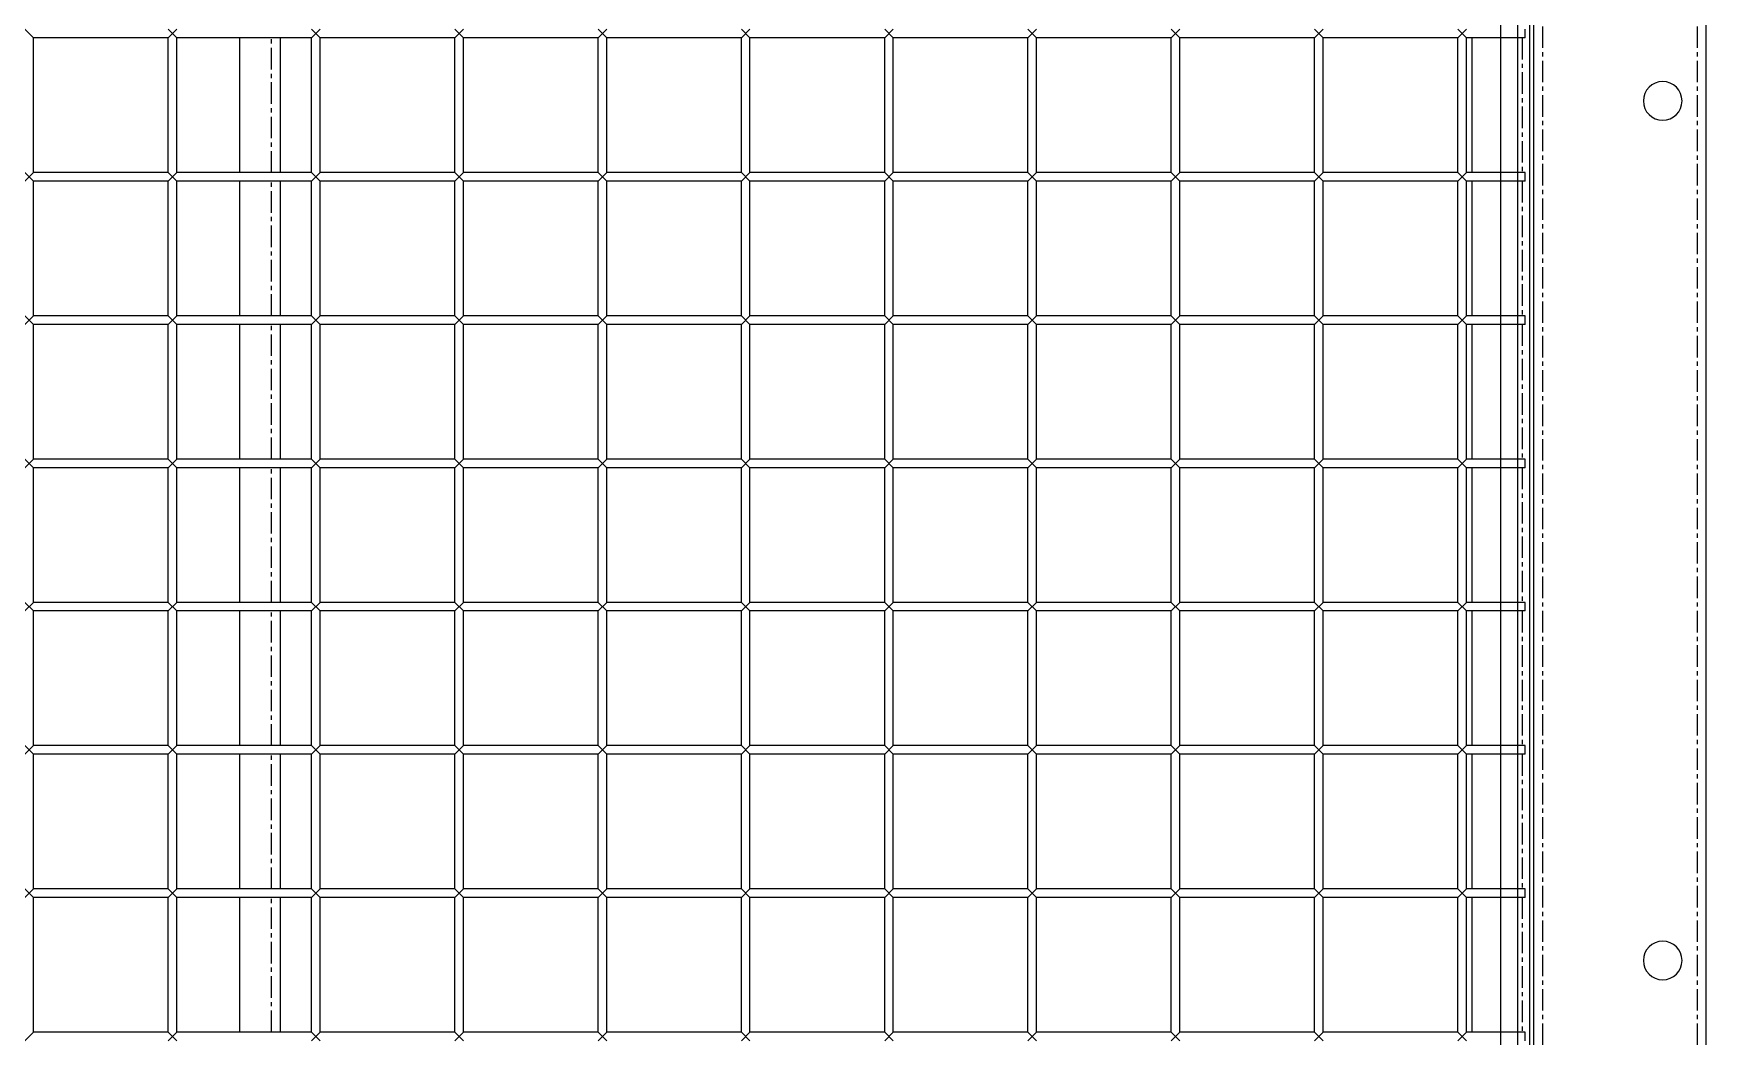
# Model space of a CAD drawing. Header units: millimetres. Extents: x -198529 to 244266, y -64 to 158464.
# Drawn here: x -167732 to -167146, y 95657 to 96007 of the extents above; entities that cross this region are included whole.
import ezdxf

# ---------------------------------------------------------------- set-up
doc = ezdxf.new("R2010")
doc.units = ezdxf.units.MM
doc.linetypes.add('CENTER', pattern=[12, 7.5, -1.5, 1.5, -1.5])
doc.layers.add('0-DCC', color=30, linetype='Continuous')
doc.layers.add('0-DCC-STRUC', color=180, linetype='Continuous')

# ---------------------------------------------------------------- blocks, each defined once
blk = doc.blocks.new('DCC2850x1800(右)')
at = {"color": 0, "linetype": 'Continuous'}
for p, q in [((62906, -72678.48), (62906, -74478.48)), ((62966, -74478.48), (62966, -72678.48)), ((62967.5, -72730.88), (62967.5, -74426.08)), ((62969, -73006.48), (62969, -73003.48)), ((62992.5, -73006.48), (62989.5, -73003.48)), ((62992.5, -73003.48), (62989.5, -73006.48)), ((63042.5, -73006.48), (63039.5, -73003.48)), ((63042.5, -73003.48), (63039.5, -73006.48)), ((63092.5, -73006.48), (63089.5, -73003.48)), ((63092.5, -73003.48), (63089.5, -73006.48)), ((63142.5, -73006.48), (63139.5, -73003.48)), ((63142.5, -73003.48), (63139.5, -73006.48)), ((63192.5, -73006.48), (63189.5, -73003.48)), ((63192.5, -73003.48), (63189.5, -73006.48)), ((63242.5, -73006.48), (63239.5, -73003.48)), ((63242.5, -73003.48), (63239.5, -73006.48)), ((63292.5, -73006.48), (63289.5, -73003.48)), ((63292.5, -73003.48), (63289.5, -73006.48)), ((63342.5, -73006.48), (63339.5, -73003.48)), ((63342.5, -73003.48), (63339.5, -73006.48)), ((63392.5, -73006.48), (63389.5, -73003.48)), ((63392.5, -73003.48), (63389.5, -73006.48)), ((63442.5, -73006.48), (63439.5, -73003.48)), ((63442.5, -73003.48), (63439.5, -73006.48)), ((63492.5, -73003.48), (63489.5, -73006.48)), ((62969, -73006.48), (62989.5, -73006.48)), ((62987.5, -73053.48), (62987.5, -73006.48)), ((62989.5, -73053.48), (62989.5, -73006.48)), ((62992.5, -73053.48), (62992.5, -73006.48)), ((62992.5, -73006.48), (63039.5, -73006.48)), ((63039.5, -73053.48), (63039.5, -73006.48)), ((63042.5, -73006.48), (63089.5, -73006.48)), ((63042.5, -73053.48), (63042.5, -73006.48)), ((63089.5, -73053.48), (63089.5, -73006.48)), ((63092.5, -73006.48), (63139.5, -73006.48)), ((63092.5, -73053.48), (63092.5, -73006.48)), ((63139.5, -73053.48), (63139.5, -73006.48)), ((63142.5, -73006.48), (63189.5, -73006.48)), ((63142.5, -73053.48), (63142.5, -73006.48)), ((63189.5, -73053.48), (63189.5, -73006.48)), ((63192.5, -73006.48), (63239.5, -73006.48)), ((63192.5, -73053.48), (63192.5, -73006.48)), ((63239.5, -73053.48), (63239.5, -73006.48)), ((63242.5, -73006.48), (63289.5, -73006.48)), ((63242.5, -73053.48), (63242.5, -73006.48)), ((63289.5, -73053.48), (63289.5, -73006.48)), ((63292.5, -73006.48), (63339.5, -73006.48)), ((63292.5, -73053.48), (63292.5, -73006.48)), ((63339.5, -73053.48), (63339.5, -73006.48)), ((63342.5, -73006.48), (63389.5, -73006.48)), ((63342.5, -73053.48), (63342.5, -73006.48)), ((63389.5, -73053.48), (63389.5, -73006.48)), ((63392.5, -73006.48), (63439.5, -73006.48)), ((63392.5, -73053.48), (63392.5, -73006.48)), ((63403.5, -73006.48), (63403.5, -73053.48)), ((63417.5, -73053.48), (63417.5, -73006.48)), ((63439.5, -73053.48), (63439.5, -73006.48)), ((63442.5, -73006.48), (63489.5, -73006.48)), ((63442.5, -73053.48), (63442.5, -73006.48)), ((63489.5, -73053.48), (63489.5, -73006.48)), ((62969, -73053.48), (62989.5, -73053.48)), ((62969, -73056.48), (62969, -73053.48)), ((62969, -73056.48), (62989.5, -73056.48)), ((62987.5, -73103.48), (62987.5, -73056.48)), ((62992.5, -73056.48), (62989.5, -73053.48)), ((62992.5, -73053.48), (62989.5, -73056.48)), ((62989.5, -73103.48), (62989.5, -73056.48)), ((62992.5, -73053.48), (63039.5, -73053.48)), ((62992.5, -73103.48), (62992.5, -73056.48)), ((62992.5, -73056.48), (63039.5, -73056.48)), ((63042.5, -73056.48), (63039.5, -73053.48)), ((63042.5, -73053.48), (63039.5, -73056.48)), ((63039.5, -73103.48), (63039.5, -73056.48)), ((63042.5, -73053.48), (63089.5, -73053.48)), ((63042.5, -73056.48), (63089.5, -73056.48)), ((63042.5, -73103.48), (63042.5, -73056.48)), ((63092.5, -73056.48), (63089.5, -73053.48)), ((63092.5, -73053.48), (63089.5, -73056.48)), ((63089.5, -73103.48), (63089.5, -73056.48)), ((63092.5, -73053.48), (63139.5, -73053.48)), ((63092.5, -73056.48), (63139.5, -73056.48)), ((63092.5, -73103.48), (63092.5, -73056.48)), ((63142.5, -73056.48), (63139.5, -73053.48)), ((63142.5, -73053.48), (63139.5, -73056.48)), ((63139.5, -73103.48), (63139.5, -73056.48)), ((63142.5, -73053.48), (63189.5, -73053.48)), ((63142.5, -73056.48), (63189.5, -73056.48)), ((63142.5, -73103.48), (63142.5, -73056.48)), ((63192.5, -73056.48), (63189.5, -73053.48)), ((63192.5, -73053.48), (63189.5, -73056.48)), ((63189.5, -73103.48), (63189.5, -73056.48)), ((63192.5, -73053.48), (63239.5, -73053.48)), ((63192.5, -73056.48), (63239.5, -73056.48)), ((63192.5, -73103.48), (63192.5, -73056.48)), ((63242.5, -73056.48), (63239.5, -73053.48)), ((63242.5, -73053.48), (63239.5, -73056.48)), ((63239.5, -73103.48), (63239.5, -73056.48)), ((63242.5, -73053.48), (63289.5, -73053.48)), ((63242.5, -73056.48), (63289.5, -73056.48)), ((63242.5, -73103.48), (63242.5, -73056.48)), ((63292.5, -73056.48), (63289.5, -73053.48)), ((63292.5, -73053.48), (63289.5, -73056.48)), ((63289.5, -73103.48), (63289.5, -73056.48)), ((63292.5, -73053.48), (63339.5, -73053.48)), ((63292.5, -73056.48), (63339.5, -73056.48)), ((63292.5, -73103.48), (63292.5, -73056.48)), ((63342.5, -73056.48), (63339.5, -73053.48)), ((63342.5, -73053.48), (63339.5, -73056.48)), ((63339.5, -73103.48), (63339.5, -73056.48)), ((63342.5, -73053.48), (63389.5, -73053.48)), ((63342.5, -73056.48), (63389.5, -73056.48)), ((63342.5, -73103.48), (63342.5, -73056.48)), ((63392.5, -73056.48), (63389.5, -73053.48)), ((63392.5, -73053.48), (63389.5, -73056.48)), ((63389.5, -73103.48), (63389.5, -73056.48)), ((63392.5, -73053.48), (63439.5, -73053.48)), ((63392.5, -73056.48), (63439.5, -73056.48)), ((63392.5, -73103.48), (63392.5, -73056.48)), ((63403.5, -73056.48), (63403.5, -73103.48)), ((63417.5, -73103.48), (63417.5, -73056.48)), ((63442.5, -73056.48), (63439.5, -73053.48)), ((63442.5, -73053.48), (63439.5, -73056.48)), ((63439.5, -73103.48), (63439.5, -73056.48)), ((63442.5, -73053.48), (63489.5, -73053.48)), ((63442.5, -73056.48), (63489.5, -73056.48)), ((63442.5, -73103.48), (63442.5, -73056.48)), ((63492.5, -73056.48), (63489.5, -73053.48)), ((63492.5, -73053.48), (63489.5, -73056.48)), ((63489.5, -73103.48), (63489.5, -73056.48)), ((62969, -73103.48), (62989.5, -73103.48)), ((62969, -73106.48), (62969, -73103.48)), ((62992.5, -73106.48), (62989.5, -73103.48)), ((62992.5, -73103.48), (62989.5, -73106.48)), ((62992.5, -73103.48), (63039.5, -73103.48)), ((63042.5, -73106.48), (63039.5, -73103.48)), ((63042.5, -73103.48), (63039.5, -73106.48)), ((63042.5, -73103.48), (63089.5, -73103.48)), ((63092.5, -73106.48), (63089.5, -73103.48)), ((63092.5, -73103.48), (63089.5, -73106.48)), ((63092.5, -73103.48), (63139.5, -73103.48)), ((63142.5, -73106.48), (63139.5, -73103.48)), ((63142.5, -73103.48), (63139.5, -73106.48)), ((63142.5, -73103.48), (63189.5, -73103.48)), ((63192.5, -73106.48), (63189.5, -73103.48)), ((63192.5, -73103.48), (63189.5, -73106.48)), ((63192.5, -73103.48), (63239.5, -73103.48)), ((63242.5, -73106.48), (63239.5, -73103.48)), ((63242.5, -73103.48), (63239.5, -73106.48)), ((63242.5, -73103.48), (63289.5, -73103.48)), ((63292.5, -73106.48), (63289.5, -73103.48)), ((63292.5, -73103.48), (63289.5, -73106.48)), ((63292.5, -73103.48), (63339.5, -73103.48)), ((63342.5, -73106.48), (63339.5, -73103.48)), ((63342.5, -73103.48), (63339.5, -73106.48)), ((63342.5, -73103.48), (63389.5, -73103.48)), ((63392.5, -73106.48), (63389.5, -73103.48)), ((63392.5, -73103.48), (63389.5, -73106.48)), ((63392.5, -73103.48), (63439.5, -73103.48)), ((63442.5, -73106.48), (63439.5, -73103.48)), ((63442.5, -73103.48), (63439.5, -73106.48)), ((63442.5, -73103.48), (63489.5, -73103.48)), ((63492.5, -73106.48), (63489.5, -73103.48)), ((63492.5, -73103.48), (63489.5, -73106.48)), ((62969, -73106.48), (62989.5, -73106.48)), ((62987.5, -73153.48), (62987.5, -73106.48)), ((62989.5, -73153.48), (62989.5, -73106.48)), ((62992.5, -73153.48), (62992.5, -73106.48)), ((62992.5, -73106.48), (63039.5, -73106.48)), ((63039.5, -73153.48), (63039.5, -73106.48)), ((63042.5, -73106.48), (63089.5, -73106.48)), ((63042.5, -73153.48), (63042.5, -73106.48)), ((63089.5, -73153.48), (63089.5, -73106.48)), ((63092.5, -73106.48), (63139.5, -73106.48)), ((63092.5, -73153.48), (63092.5, -73106.48)), ((63139.5, -73153.48), (63139.5, -73106.48)), ((63142.5, -73106.48), (63189.5, -73106.48)), ((63142.5, -73153.48), (63142.5, -73106.48)), ((63189.5, -73153.48), (63189.5, -73106.48)), ((63192.5, -73106.48), (63239.5, -73106.48)), ((63192.5, -73153.48), (63192.5, -73106.48)), ((63239.5, -73153.48), (63239.5, -73106.48)), ((63242.5, -73106.48), (63289.5, -73106.48)), ((63242.5, -73153.48), (63242.5, -73106.48)), ((63289.5, -73153.48), (63289.5, -73106.48)), ((63292.5, -73106.48), (63339.5, -73106.48)), ((63292.5, -73153.48), (63292.5, -73106.48)), ((63339.5, -73153.48), (63339.5, -73106.48)), ((63342.5, -73106.48), (63389.5, -73106.48)), ((63342.5, -73153.48), (63342.5, -73106.48)), ((63389.5, -73153.48), (63389.5, -73106.48)), ((63392.5, -73106.48), (63439.5, -73106.48)), ((63392.5, -73153.48), (63392.5, -73106.48)), ((63403.5, -73106.48), (63403.5, -73153.48)), ((63417.5, -73153.48), (63417.5, -73106.48)), ((63439.5, -73153.48), (63439.5, -73106.48)), ((63442.5, -73106.48), (63489.5, -73106.48)), ((63442.5, -73153.48), (63442.5, -73106.48)), ((63489.5, -73153.48), (63489.5, -73106.48)), ((62969, -73153.48), (62989.5, -73153.48)), ((62969, -73156.48), (62969, -73153.48)), ((62969, -73156.48), (62989.5, -73156.48)), ((62987.5, -73203.48), (62987.5, -73156.48)), ((62992.5, -73156.48), (62989.5, -73153.48)), ((62992.5, -73153.48), (62989.5, -73156.48)), ((62989.5, -73203.48), (62989.5, -73156.48)), ((62992.5, -73153.48), (63039.5, -73153.48)), ((62992.5, -73203.48), (62992.5, -73156.48)), ((62992.5, -73156.48), (63039.5, -73156.48)), ((63042.5, -73156.48), (63039.5, -73153.48)), ((63042.5, -73153.48), (63039.5, -73156.48)), ((63039.5, -73203.48), (63039.5, -73156.48)), ((63042.5, -73153.48), (63089.5, -73153.48)), ((63042.5, -73156.48), (63089.5, -73156.48)), ((63042.5, -73203.48), (63042.5, -73156.48)), ((63092.5, -73156.48), (63089.5, -73153.48)), ((63092.5, -73153.48), (63089.5, -73156.48)), ((63089.5, -73203.48), (63089.5, -73156.48)), ((63092.5, -73153.48), (63139.5, -73153.48)), ((63092.5, -73156.48), (63139.5, -73156.48)), ((63092.5, -73203.48), (63092.5, -73156.48)), ((63142.5, -73156.48), (63139.5, -73153.48)), ((63142.5, -73153.48), (63139.5, -73156.48)), ((63139.5, -73203.48), (63139.5, -73156.48)), ((63142.5, -73153.48), (63189.5, -73153.48)), ((63142.5, -73156.48), (63189.5, -73156.48)), ((63142.5, -73203.48), (63142.5, -73156.48)), ((63192.5, -73156.48), (63189.5, -73153.48)), ((63192.5, -73153.48), (63189.5, -73156.48)), ((63189.5, -73203.48), (63189.5, -73156.48)), ((63192.5, -73153.48), (63239.5, -73153.48)), ((63192.5, -73156.48), (63239.5, -73156.48)), ((63192.5, -73203.48), (63192.5, -73156.48)), ((63242.5, -73156.48), (63239.5, -73153.48)), ((63242.5, -73153.48), (63239.5, -73156.48)), ((63239.5, -73203.48), (63239.5, -73156.48)), ((63242.5, -73153.48), (63289.5, -73153.48)), ((63242.5, -73156.48), (63289.5, -73156.48)), ((63242.5, -73203.48), (63242.5, -73156.48)), ((63292.5, -73156.48), (63289.5, -73153.48)), ((63292.5, -73153.48), (63289.5, -73156.48)), ((63289.5, -73203.48), (63289.5, -73156.48)), ((63292.5, -73153.48), (63339.5, -73153.48)), ((63292.5, -73156.48), (63339.5, -73156.48)), ((63292.5, -73203.48), (63292.5, -73156.48)), ((63342.5, -73156.48), (63339.5, -73153.48)), ((63342.5, -73153.48), (63339.5, -73156.48)), ((63339.5, -73203.48), (63339.5, -73156.48)), ((63342.5, -73153.48), (63389.5, -73153.48)), ((63342.5, -73156.48), (63389.5, -73156.48)), ((63342.5, -73203.48), (63342.5, -73156.48)), ((63392.5, -73156.48), (63389.5, -73153.48)), ((63392.5, -73153.48), (63389.5, -73156.48)), ((63389.5, -73203.48), (63389.5, -73156.48)), ((63392.5, -73153.48), (63439.5, -73153.48)), ((63392.5, -73156.48), (63439.5, -73156.48)), ((63392.5, -73203.48), (63392.5, -73156.48)), ((63403.5, -73156.48), (63403.5, -73203.48)), ((63417.5, -73203.48), (63417.5, -73156.48)), ((63442.5, -73156.48), (63439.5, -73153.48)), ((63442.5, -73153.48), (63439.5, -73156.48)), ((63439.5, -73203.48), (63439.5, -73156.48)), ((63442.5, -73153.48), (63489.5, -73153.48)), ((63442.5, -73156.48), (63489.5, -73156.48)), ((63442.5, -73203.48), (63442.5, -73156.48)), ((63492.5, -73156.48), (63489.5, -73153.48)), ((63492.5, -73153.48), (63489.5, -73156.48)), ((63489.5, -73203.48), (63489.5, -73156.48)), ((62969, -73203.48), (62989.5, -73203.48)), ((62969, -73206.48), (62969, -73203.48)), ((62992.5, -73206.48), (62989.5, -73203.48)), ((62992.5, -73203.48), (62989.5, -73206.48)), ((62992.5, -73203.48), (63039.5, -73203.48)), ((63042.5, -73206.48), (63039.5, -73203.48)), ((63042.5, -73203.48), (63039.5, -73206.48)), ((63042.5, -73203.48), (63089.5, -73203.48)), ((63092.5, -73206.48), (63089.5, -73203.48)), ((63092.5, -73203.48), (63089.5, -73206.48)), ((63092.5, -73203.48), (63139.5, -73203.48)), ((63142.5, -73206.48), (63139.5, -73203.48)), ((63142.5, -73203.48), (63139.5, -73206.48)), ((63142.5, -73203.48), (63189.5, -73203.48)), ((63192.5, -73206.48), (63189.5, -73203.48)), ((63192.5, -73203.48), (63189.5, -73206.48)), ((63192.5, -73203.48), (63239.5, -73203.48)), ((63242.5, -73206.48), (63239.5, -73203.48)), ((63242.5, -73203.48), (63239.5, -73206.48)), ((63242.5, -73203.48), (63289.5, -73203.48)), ((63292.5, -73206.48), (63289.5, -73203.48)), ((63292.5, -73203.48), (63289.5, -73206.48)), ((63292.5, -73203.48), (63339.5, -73203.48)), ((63342.5, -73206.48), (63339.5, -73203.48)), ((63342.5, -73203.48), (63339.5, -73206.48)), ((63342.5, -73203.48), (63389.5, -73203.48)), ((63392.5, -73206.48), (63389.5, -73203.48)), ((63392.5, -73203.48), (63389.5, -73206.48)), ((63392.5, -73203.48), (63439.5, -73203.48)), ((63442.5, -73206.48), (63439.5, -73203.48)), ((63442.5, -73203.48), (63439.5, -73206.48)), ((63442.5, -73203.48), (63489.5, -73203.48)), ((63492.5, -73206.48), (63489.5, -73203.48)), ((63492.5, -73203.48), (63489.5, -73206.48)), ((62969, -73206.48), (62989.5, -73206.48)), ((62987.5, -73253.48), (62987.5, -73206.48)), ((62989.5, -73253.48), (62989.5, -73206.48)), ((62992.5, -73253.48), (62992.5, -73206.48)), ((62992.5, -73206.48), (63039.5, -73206.48)), ((63039.5, -73253.48), (63039.5, -73206.48)), ((63042.5, -73206.48), (63089.5, -73206.48)), ((63042.5, -73253.48), (63042.5, -73206.48)), ((63089.5, -73253.48), (63089.5, -73206.48)), ((63092.5, -73206.48), (63139.5, -73206.48)), ((63092.5, -73253.48), (63092.5, -73206.48)), ((63139.5, -73253.48), (63139.5, -73206.48)), ((63142.5, -73206.48), (63189.5, -73206.48)), ((63142.5, -73253.48), (63142.5, -73206.48)), ((63189.5, -73253.48), (63189.5, -73206.48)), ((63192.5, -73206.48), (63239.5, -73206.48)), ((63192.5, -73253.48), (63192.5, -73206.48)), ((63239.5, -73253.48), (63239.5, -73206.48)), ((63242.5, -73206.48), (63289.5, -73206.48)), ((63242.5, -73253.48), (63242.5, -73206.48)), ((63289.5, -73253.48), (63289.5, -73206.48)), ((63292.5, -73206.48), (63339.5, -73206.48)), ((63292.5, -73253.48), (63292.5, -73206.48)), ((63339.5, -73253.48), (63339.5, -73206.48)), ((63342.5, -73206.48), (63389.5, -73206.48)), ((63342.5, -73253.48), (63342.5, -73206.48)), ((63389.5, -73253.48), (63389.5, -73206.48)), ((63392.5, -73206.48), (63439.5, -73206.48)), ((63392.5, -73253.48), (63392.5, -73206.48)), ((63403.5, -73206.48), (63403.5, -73253.48)), ((63417.5, -73253.48), (63417.5, -73206.48)), ((63439.5, -73253.48), (63439.5, -73206.48)), ((63442.5, -73206.48), (63489.5, -73206.48)), ((63442.5, -73253.48), (63442.5, -73206.48)), ((63489.5, -73253.48), (63489.5, -73206.48)), ((62969, -73253.48), (62989.5, -73253.48)), ((62969, -73256.48), (62969, -73253.48)), ((62969, -73256.48), (62989.5, -73256.48)), ((62987.5, -73303.48), (62987.5, -73256.48)), ((62992.5, -73256.48), (62989.5, -73253.48)), ((62992.5, -73253.48), (62989.5, -73256.48)), ((62989.5, -73303.48), (62989.5, -73256.48)), ((62992.5, -73253.48), (63039.5, -73253.48)), ((62992.5, -73303.48), (62992.5, -73256.48)), ((62992.5, -73256.48), (63039.5, -73256.48)), ((63042.5, -73256.48), (63039.5, -73253.48)), ((63042.5, -73253.48), (63039.5, -73256.48)), ((63039.5, -73303.48), (63039.5, -73256.48)), ((63042.5, -73253.48), (63089.5, -73253.48)), ((63042.5, -73256.48), (63089.5, -73256.48)), ((63042.5, -73303.48), (63042.5, -73256.48)), ((63092.5, -73256.48), (63089.5, -73253.48)), ((63092.5, -73253.48), (63089.5, -73256.48)), ((63089.5, -73303.48), (63089.5, -73256.48)), ((63092.5, -73253.48), (63139.5, -73253.48)), ((63092.5, -73256.48), (63139.5, -73256.48)), ((63092.5, -73303.48), (63092.5, -73256.48)), ((63142.5, -73256.48), (63139.5, -73253.48)), ((63142.5, -73253.48), (63139.5, -73256.48)), ((63139.5, -73303.48), (63139.5, -73256.48)), ((63142.5, -73253.48), (63189.5, -73253.48)), ((63142.5, -73256.48), (63189.5, -73256.48)), ((63142.5, -73303.48), (63142.5, -73256.48)), ((63192.5, -73256.48), (63189.5, -73253.48)), ((63192.5, -73253.48), (63189.5, -73256.48)), ((63189.5, -73303.48), (63189.5, -73256.48)), ((63192.5, -73253.48), (63239.5, -73253.48)), ((63192.5, -73256.48), (63239.5, -73256.48)), ((63192.5, -73303.48), (63192.5, -73256.48)), ((63242.5, -73256.48), (63239.5, -73253.48)), ((63242.5, -73253.48), (63239.5, -73256.48)), ((63239.5, -73303.48), (63239.5, -73256.48)), ((63242.5, -73253.48), (63289.5, -73253.48)), ((63242.5, -73256.48), (63289.5, -73256.48)), ((63242.5, -73303.48), (63242.5, -73256.48)), ((63292.5, -73256.48), (63289.5, -73253.48)), ((63292.5, -73253.48), (63289.5, -73256.48)), ((63289.5, -73303.48), (63289.5, -73256.48)), ((63292.5, -73253.48), (63339.5, -73253.48)), ((63292.5, -73256.48), (63339.5, -73256.48)), ((63292.5, -73303.48), (63292.5, -73256.48)), ((63342.5, -73256.48), (63339.5, -73253.48)), ((63342.5, -73253.48), (63339.5, -73256.48)), ((63339.5, -73303.48), (63339.5, -73256.48)), ((63342.5, -73253.48), (63389.5, -73253.48)), ((63342.5, -73256.48), (63389.5, -73256.48)), ((63342.5, -73303.48), (63342.5, -73256.48)), ((63392.5, -73256.48), (63389.5, -73253.48)), ((63392.5, -73253.48), (63389.5, -73256.48)), ((63389.5, -73303.48), (63389.5, -73256.48)), ((63392.5, -73253.48), (63439.5, -73253.48)), ((63392.5, -73256.48), (63439.5, -73256.48)), ((63392.5, -73303.48), (63392.5, -73256.48)), ((63403.5, -73256.48), (63403.5, -73303.48)), ((63417.5, -73303.48), (63417.5, -73256.48)), ((63442.5, -73256.48), (63439.5, -73253.48)), ((63442.5, -73253.48), (63439.5, -73256.48)), ((63439.5, -73303.48), (63439.5, -73256.48)), ((63442.5, -73253.48), (63489.5, -73253.48)), ((63442.5, -73256.48), (63489.5, -73256.48)), ((63442.5, -73303.48), (63442.5, -73256.48)), ((63492.5, -73256.48), (63489.5, -73253.48)), ((63492.5, -73253.48), (63489.5, -73256.48)), ((63489.5, -73303.48), (63489.5, -73256.48)), ((62969, -73303.48), (62989.5, -73303.48)), ((62969, -73306.48), (62969, -73303.48)), ((62992.5, -73306.48), (62989.5, -73303.48)), ((62992.5, -73303.48), (62989.5, -73306.48)), ((62992.5, -73303.48), (63039.5, -73303.48)), ((63042.5, -73306.48), (63039.5, -73303.48)), ((63042.5, -73303.48), (63039.5, -73306.48)), ((63042.5, -73303.48), (63089.5, -73303.48)), ((63092.5, -73306.48), (63089.5, -73303.48)), ((63092.5, -73303.48), (63089.5, -73306.48)), ((63092.5, -73303.48), (63139.5, -73303.48)), ((63142.5, -73306.48), (63139.5, -73303.48)), ((63142.5, -73303.48), (63139.5, -73306.48)), ((63142.5, -73303.48), (63189.5, -73303.48)), ((63192.5, -73306.48), (63189.5, -73303.48)), ((63192.5, -73303.48), (63189.5, -73306.48)), ((63192.5, -73303.48), (63239.5, -73303.48)), ((63242.5, -73306.48), (63239.5, -73303.48)), ((63242.5, -73303.48), (63239.5, -73306.48)), ((63242.5, -73303.48), (63289.5, -73303.48)), ((63292.5, -73306.48), (63289.5, -73303.48)), ((63292.5, -73303.48), (63289.5, -73306.48)), ((63292.5, -73303.48), (63339.5, -73303.48)), ((63342.5, -73306.48), (63339.5, -73303.48)), ((63342.5, -73303.48), (63339.5, -73306.48)), ((63342.5, -73303.48), (63389.5, -73303.48)), ((63392.5, -73306.48), (63389.5, -73303.48)), ((63392.5, -73303.48), (63389.5, -73306.48)), ((63392.5, -73303.48), (63439.5, -73303.48)), ((63442.5, -73306.48), (63439.5, -73303.48)), ((63442.5, -73303.48), (63439.5, -73306.48)), ((63442.5, -73303.48), (63489.5, -73303.48)), ((63492.5, -73306.48), (63489.5, -73303.48)), ((63492.5, -73303.48), (63489.5, -73306.48)), ((62969, -73306.48), (62989.5, -73306.48)), ((62987.5, -73353.48), (62987.5, -73306.48)), ((62989.5, -73353.48), (62989.5, -73306.48)), ((62992.5, -73353.48), (62992.5, -73306.48)), ((62992.5, -73306.48), (63039.5, -73306.48)), ((63039.5, -73353.48), (63039.5, -73306.48)), ((63042.5, -73306.48), (63089.5, -73306.48)), ((63042.5, -73353.48), (63042.5, -73306.48)), ((63089.5, -73353.48), (63089.5, -73306.48)), ((63092.5, -73306.48), (63139.5, -73306.48)), ((63092.5, -73353.48), (63092.5, -73306.48)), ((63139.5, -73353.48), (63139.5, -73306.48)), ((63142.5, -73306.48), (63189.5, -73306.48)), ((63142.5, -73353.48), (63142.5, -73306.48)), ((63189.5, -73353.48), (63189.5, -73306.48)), ((63192.5, -73306.48), (63239.5, -73306.48)), ((63192.5, -73353.48), (63192.5, -73306.48)), ((63239.5, -73353.48), (63239.5, -73306.48)), ((63242.5, -73306.48), (63289.5, -73306.48)), ((63242.5, -73353.48), (63242.5, -73306.48)), ((63289.5, -73353.48), (63289.5, -73306.48)), ((63292.5, -73306.48), (63339.5, -73306.48)), ((63292.5, -73353.48), (63292.5, -73306.48)), ((63339.5, -73353.48), (63339.5, -73306.48)), ((63342.5, -73306.48), (63389.5, -73306.48)), ((63342.5, -73353.48), (63342.5, -73306.48)), ((63389.5, -73353.48), (63389.5, -73306.48)), ((63392.5, -73306.48), (63439.5, -73306.48)), ((63392.5, -73353.48), (63392.5, -73306.48)), ((63403.5, -73306.48), (63403.5, -73353.48)), ((63417.5, -73353.48), (63417.5, -73306.48)), ((63439.5, -73353.48), (63439.5, -73306.48)), ((63442.5, -73306.48), (63489.5, -73306.48)), ((63442.5, -73353.48), (63442.5, -73306.48)), ((63489.5, -73353.48), (63489.5, -73306.48)), ((62969, -73353.48), (62989.5, -73353.48)), ((62969, -73356.48), (62969, -73353.48)), ((62992.5, -73356.48), (62989.5, -73353.48)), ((62992.5, -73353.48), (62989.5, -73356.48)), ((62992.5, -73353.48), (63039.5, -73353.48)), ((63042.5, -73356.48), (63039.5, -73353.48)), ((63042.5, -73353.48), (63039.5, -73356.48)), ((63042.5, -73353.48), (63089.5, -73353.48)), ((63092.5, -73356.48), (63089.5, -73353.48)), ((63092.5, -73353.48), (63089.5, -73356.48)), ((63092.5, -73353.48), (63139.5, -73353.48)), ((63142.5, -73356.48), (63139.5, -73353.48)), ((63142.5, -73353.48), (63139.5, -73356.48)), ((63142.5, -73353.48), (63189.5, -73353.48)), ((63192.5, -73353.48), (63189.5, -73356.48)), ((63192.5, -73356.48), (63189.5, -73353.48)), ((63192.5, -73353.48), (63239.5, -73353.48)), ((63242.5, -73356.48), (63239.5, -73353.48)), ((63242.5, -73353.48), (63239.5, -73356.48)), ((63242.5, -73353.48), (63289.5, -73353.48)), ((63292.5, -73356.48), (63289.5, -73353.48)), ((63292.5, -73353.48), (63289.5, -73356.48)), ((63292.5, -73353.48), (63339.5, -73353.48)), ((63342.5, -73356.48), (63339.5, -73353.48)), ((63342.5, -73353.48), (63339.5, -73356.48)), ((63342.5, -73353.48), (63389.5, -73353.48)), ((63392.5, -73353.48), (63389.5, -73356.48)), ((63392.5, -73356.48), (63389.5, -73353.48)), ((63392.5, -73353.48), (63439.5, -73353.48)), ((63442.5, -73356.48), (63439.5, -73353.48)), ((63442.5, -73353.48), (63439.5, -73356.48)), ((63442.5, -73353.48), (63489.5, -73353.48)), ((63492.5, -73356.48), (63489.5, -73353.48))]:
    blk.add_line(p, q, dxfattribs=at)
at = {"color": 0, "linetype": 'CENTER'}
for p, q in [((62909, -72678.48), (62909, -74478.48)), ((62963, -72678.48), (62963, -74478.48)), ((62970, -73006.48), (62970, -73053.48)), ((63406.5, -73053.48), (63406.5, -73006.48)), ((62970, -73056.48), (62970, -73103.48)), ((63406.5, -73103.48), (63406.5, -73056.48)), ((62970, -73106.48), (62970, -73153.48)), ((63406.5, -73153.48), (63406.5, -73106.48)), ((62970, -73156.48), (62970, -73203.48)), ((63406.5, -73203.48), (63406.5, -73156.48)), ((62970, -73206.48), (62970, -73253.48)), ((63406.5, -73253.48), (63406.5, -73206.48)), ((62970, -73256.48), (62970, -73303.48)), ((63406.5, -73303.48), (63406.5, -73256.48)), ((62970, -73306.48), (62970, -73353.48)), ((63406.5, -73353.48), (63406.5, -73306.48))]:
    blk.add_line(p, q, dxfattribs=at)
at = {"color": 0, "linetype": 'Continuous'}
for centre in [(62921, -73028.48), (62921, -73028.48), (62921, -73328.48)]:
    blk.add_circle(centre, 6.75, dxfattribs=at)

msp = doc.modelspace()

# ---------------------------------------------------------------- linework, layer by layer
at = {"layer": '0-DCC-STRUC'}
for points in [[(-167070.3, 94603.01), (-167220.3, 94603.01), (-167220.3, 96263.01), (-167070.3, 96263.01)], [(-167076.3, 94603.01), (-167214.3, 94603.01), (-167214.3, 96263.01), (-167076.3, 96263.01)]]:
    msp.add_lwpolyline(points, close=True, dxfattribs=at)

# ---------------------------------------------------------------- block references
at = {"layer": '0-DCC', "xscale": -1}
msp.add_blockref('DCC2850x1800(右)', (-104242.77, 169011.49), dxfattribs=at)

doc.saveas('drawing.dxf')
